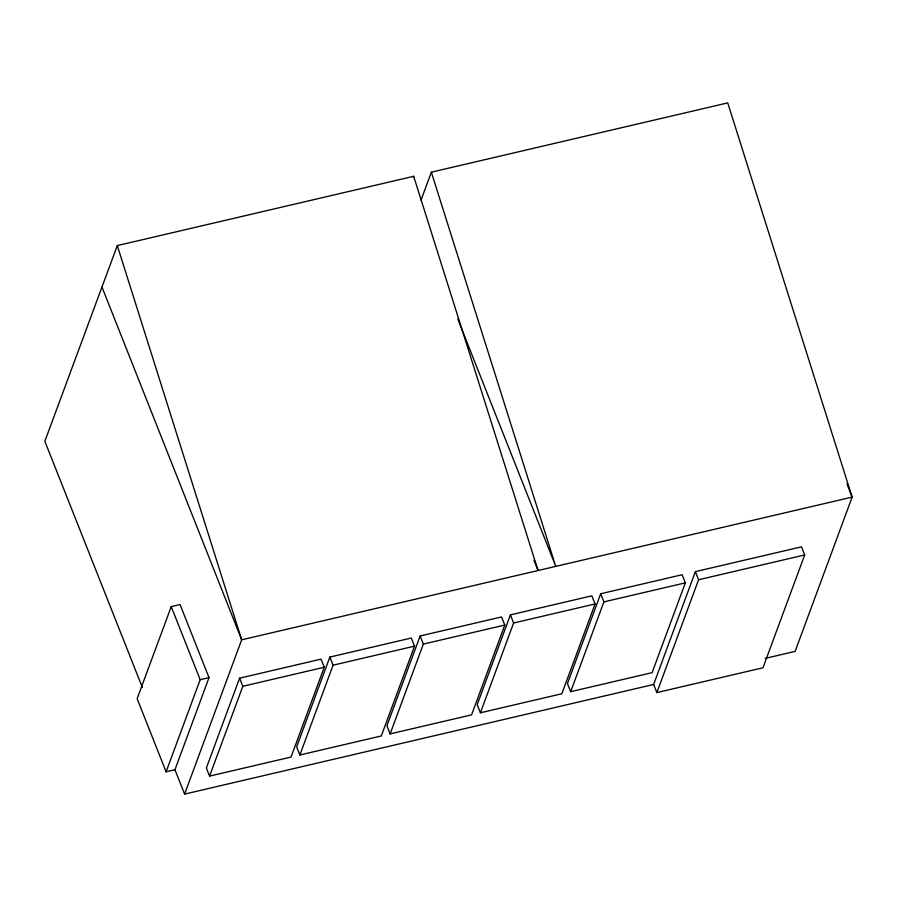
<?xml version="1.0" encoding="UTF-8"?>
<svg xmlns="http://www.w3.org/2000/svg" width="897" height="897" viewBox="0 0 897 897"><rect width="100%" height="100%" fill="white"/><g stroke="black" fill="none" stroke-linecap="round" stroke-linejoin="round"><path stroke-width="1.35" d="M533.939 560.098L538.065 570.514L413.674 176.305L117.305 245.587L44.85 441.29L142.388 687.539M171.226 606.619L137.151 698.718L166.102 771.812L174.949 769.738L209.012 677.639L180.062 604.556L171.226 606.619L200.177 679.702L166.102 771.812M653.644 684.467L656.862 692.585L762.955 667.783L804.699 554.951L801.481 546.834L695.377 571.636L653.644 684.467L184.591 794.103L241.674 639.808L117.305 245.587M413.461 176.911L413.674 176.305M239.589 678.177L206.377 767.978L209.584 776.096L291.02 757.068L324.243 667.256L321.025 659.138L239.589 678.177L242.807 686.295L209.584 776.096M420.985 200.222L431.356 172.179L727.736 102.897L852.15 497.106L795.112 651.39L765.186 658.387M329.861 657.075L296.649 746.876L299.867 754.994L381.292 735.966L414.515 646.154L411.297 638.036L329.861 657.075L333.079 665.193L299.867 754.994M420.144 635.973L386.921 725.774L390.139 733.892L471.564 714.864L504.787 625.052L501.569 616.934L420.144 635.973L423.35 644.091L390.139 733.892M510.415 614.871L477.193 704.672L480.411 712.79L561.836 693.762L595.059 603.961L591.841 595.832L510.415 614.871L513.622 622.989L480.411 712.79M600.687 593.769L567.465 683.57L570.683 691.688L652.108 672.66L685.33 582.859L682.112 574.73L600.687 593.769L603.905 601.887L570.683 691.688M656.862 692.585L698.595 579.754L695.377 571.636M200.177 679.702L209.012 677.639M242.807 686.295L324.243 667.256M333.079 665.193L414.515 646.154M423.35 644.091L504.787 625.052M513.622 622.989L595.059 603.961M603.905 601.887L685.33 582.859M698.595 579.754L804.699 554.951M846.992 484.088L852.15 497.106L241.674 639.808L101.966 287.029M457.795 319.063L555.748 566.377L431.356 172.179M174.949 769.738L184.591 794.103"/></g></svg>
